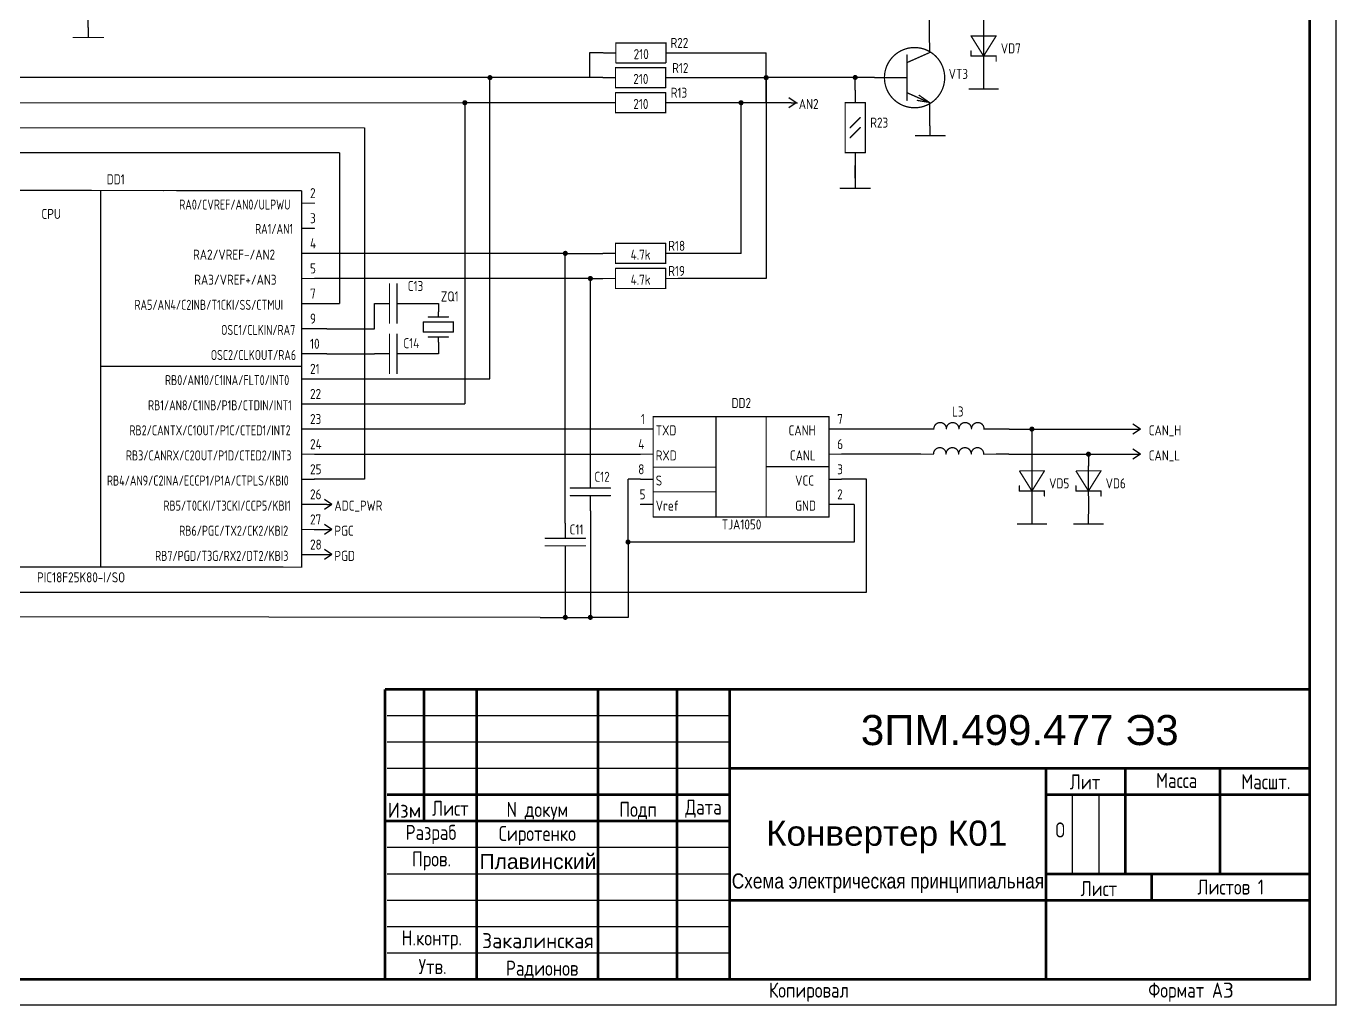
# Model space of a CAD drawing. Extents: x 5 to 425, y 5 to 303.
# Drawn here: x 164.1 to 425.1, y 4.9 to 200 of the extents above; entities that cross this region are included whole.
import ezdxf

# ---------------------------------------------------------------- set-up
doc = ezdxf.new("R2010")
doc.units = 0
doc.header["$MEASUREMENT"] = 0
doc.layers.get('0').update_dxf_attribs({"linetype": 'CONTINUOUS'})
for name, color, linetype in [('FOCN', 4, 'CONTINUOUS'), ('RAZM', 3, 'CONTINUOUS'), ('SHEET1', 2, 'CONTINUOUS')]:
    doc.layers.add(name, color=color, linetype=linetype)
doc.styles.add('sh', font='GOST_4.TTF', dxfattribs={"width": 0.9})
doc.styles.get("Standard").update_dxf_attribs({"font": 'GOST_3.TTF', "height": 4})

# ---------------------------------------------------------------- blocks, each defined once
blk = doc.blocks.new('UNIT_DISC')
at = {"linetype": 'Continuous', "const_width": 0.5}
blk.add_lwpolyline([(0.25, 0, 1), (-0.25, 0, 1)], format="xyb", close=True, dxfattribs=at)

msp = doc.modelspace()

# ---------------------------------------------------------------- linework, layer by layer
for p, q in [((233.49, 139.74), (233.49, 144.74)), ((240.99, 144.74), (246.22, 144.74)), ((246.22, 144.74), (246.22, 143.58)), ((246.22, 137.08), (246.22, 134.74)), ((246.22, 134.74), (240.99, 134.74))]:
    msp.add_line(p, q)
at = {"linetype": 'Continuous'}
for points, const_width in [([(256.75, 189.74, 1), (256.24, 189.74, 1)], 0.508), ([(256.56, 189.74, 1), (256.43, 189.74, 1)], 0.127), ([(256.56, 189.74, 1), (256.43, 189.74, 1)], 0.127), ([(256.56, 189.74, 1), (256.43, 189.74, 1)], 0.127), ([(311.75, 189.74, 1), (311.24, 189.74, 1)], 0.508), ([(311.56, 189.74, 1), (311.43, 189.74, 1)], 0.127), ([(311.56, 189.74, 1), (311.43, 189.74, 1)], 0.127), ([(311.56, 189.74, 1), (311.43, 189.74, 1)], 0.127), ([(329.48, 189.78, 1), (328.98, 189.78, 1)], 0.508), ([(329.29, 189.78, 1), (329.17, 189.78, 1)], 0.127), ([(329.29, 189.78, 1), (329.17, 189.78, 1)], 0.127), ([(329.29, 189.78, 1), (329.17, 189.78, 1)], 0.127), ([(329.29, 189.78, 1), (329.17, 189.78, 1)], 0.127), ([(251.75, 184.74, 1), (251.24, 184.74, 1)], 0.508), ([(251.56, 184.74, 1), (251.43, 184.74, 1)], 0.127), ([(251.56, 184.74, 1), (251.43, 184.74, 1)], 0.127), ([(251.56, 184.74, 1), (251.43, 184.74, 1)], 0.127), ([(306.75, 184.74, 1), (306.24, 184.74, 1)], 0.508), ([(306.56, 184.74, 1), (306.43, 184.74, 1)], 0.127), ([(306.56, 184.74, 1), (306.43, 184.74, 1)], 0.127), ([(306.56, 184.74, 1), (306.43, 184.74, 1)], 0.127), ([(271.75, 154.74, 1), (271.24, 154.74, 1)], 0.508), ([(271.56, 154.74, 1), (271.43, 154.74, 1)], 0.127), ([(271.56, 154.74, 1), (271.43, 154.74, 1)], 0.127), ([(271.56, 154.74, 1), (271.43, 154.74, 1)], 0.127), ([(276.75, 149.74, 1), (276.24, 149.74, 1)], 0.508), ([(276.56, 149.74, 1), (276.43, 149.74, 1)], 0.127), ([(276.56, 149.74, 1), (276.43, 149.74, 1)], 0.127), ([(276.56, 149.74, 1), (276.43, 149.74, 1)], 0.127), ([(364.68, 119.74, 1), (364.17, 119.74, 1)], 0.508), ([(375.94, 114.74, 1), (375.43, 114.74, 1)], 0.508), ([(284.25, 97.24, 1), (283.74, 97.24, 1)], 0.508), ([(284.06, 97.24, 1), (283.93, 97.24, 1)], 0.127), ([(284.06, 97.24, 1), (283.93, 97.24, 1)], 0.127), ([(284.06, 97.24, 1), (283.93, 97.24, 1)], 0.127), ([(271.75, 82.24, 1), (271.24, 82.24, 1)], 0.508), ([(271.56, 82.24, 1), (271.43, 82.24, 1)], 0.127), ([(271.56, 82.24, 1), (271.43, 82.24, 1)], 0.127), ([(271.56, 82.24, 1), (271.43, 82.24, 1)], 0.127), ([(276.75, 82.24, 1), (276.24, 82.24, 1)], 0.508), ([(276.56, 82.24, 1), (276.43, 82.24, 1)], 0.127), ([(276.56, 82.24, 1), (276.43, 82.24, 1)], 0.127), ([(276.56, 82.24, 1), (276.43, 82.24, 1)], 0.127)]:
    msp.add_lwpolyline(points, format="xyb", close=True, dxfattribs=dict(at, const_width=const_width))
at = {"layer": 'FOCN', "const_width": 0.525, "flags": 128}
msp.add_lwpolyline([(26, 10.15), (419.75, 10.15), (419.75, 298.9), (26, 298.9)], close=True, dxfattribs=at)
at = {"layer": 'FOCN', "const_width": 0.525}
for points in [[(419.75, 67.9), (235.57, 67.9)], [(235.57, 67.9), (235.57, 10.15)], [(243.35, 67.9), (243.35, 41.65)], [(253.85, 67.9), (253.85, 10.15)], [(278, 67.9), (278, 10.15)], [(293.75, 67.9), (293.75, 10.15)], [(304.25, 67.9), (304.25, 10.15)], [(304.25, 52.15), (419.75, 52.15)], [(367.25, 52.15), (367.25, 10.15)], [(383, 52.15), (383, 31.15)], [(401.9, 52.15), (401.9, 31.15)], [(236, 46.9), (304.25, 46.9)], [(419.75, 46.9), (367.25, 46.9)], [(235.57, 41.65), (304.25, 41.65)], [(367.25, 31.15), (419.75, 31.15)], [(388.25, 31.15), (388.25, 25.9)]]:
    msp.add_lwpolyline(points, dxfattribs=at)
at = {"layer": 'FOCN', "const_width": 0.525, "flags": 128}
msp.add_lwpolyline([(304.25, 25.9), (419.75, 25.9)], dxfattribs=at)
at = {"layer": 'RAZM', "const_width": 0.263}
msp.add_lwpolyline([(5, 5), (425, 5), (425, 303), (5, 303)], close=True, dxfattribs=at)
for points in [[(236, 62.65), (304.25, 62.65)], [(236, 57.4), (304.25, 57.4)], [(304.25, 52.15), (236, 52.15)], [(372.5, 46.9), (372.5, 31.15)], [(377.75, 46.9), (377.75, 31.15)], [(236, 36.4), (304.25, 36.4)], [(236, 31.15), (304.25, 31.15)], [(236, 25.9), (304.25, 25.9)], [(236, 20.65), (304.25, 20.65)], [(236, 15.4), (304.25, 15.4)]]:
    msp.add_lwpolyline(points, dxfattribs=at)
at = {"layer": 'SHEET1', "linetype": 'Continuous'}
for p, q in [((176.5, 199.74), (176.5, 202.24)), ((294.06, 194.67), (311.5, 194.67)), ((354.8, 192.99), (354.8, 189.49)), ((256.5, 189.74), (111.47, 189.8)), ((256.5, 129.74), (256.5, 189.74)), ((279, 189.74), (256.5, 189.74)), ((294, 189.74), (311.5, 189.74)), ((311.5, 189.74), (311.5, 149.74)), ((329.18, 189.74), (311.5, 189.74)), ((329.23, 187.28), (329.23, 189.78)), ((317.5, 184.74), (316, 185.74)), ((116.47, 184.8), (251.5, 184.74)), ((251.5, 184.74), (251.5, 124.74)), ((279, 184.74), (251.5, 184.74)), ((306.5, 184.74), (294, 184.74)), ((316.5, 184.74), (306.5, 184.74)), ((306.5, 154.74), (306.5, 184.74)), ((317.5, 184.74), (316, 183.74)), ((316.5, 184.74), (317.77, 184.74)), ((344.12, 180.17), (344.12, 182.67)), ((121.47, 179.8), (231.52, 179.74)), ((231.52, 179.74), (231.52, 109.74)), ((226.52, 174.74), (126.47, 174.8)), ((226.52, 174.74), (226.52, 144.74)), ((329.23, 172.28), (329.23, 169.78)), ((329.23, 169.72), (329.23, 172.22)), ((271.5, 154.74), (221.58, 154.74)), ((271.5, 100.99), (271.5, 154.74)), ((271.5, 154.74), (279, 154.74)), ((306.5, 154.74), (294, 154.74)), ((276.5, 149.74), (221.58, 149.74)), ((276.5, 110.99), (276.5, 149.74)), ((276.5, 149.74), (279, 149.74)), ((311.5, 149.74), (294, 149.74)), ((221.52, 144.74), (226.52, 144.74)), ((246.22, 143.58), (246.22, 143.08)), ((224.02, 139.74), (221.52, 139.74)), ((224.02, 139.74), (233.49, 139.74)), ((224.02, 134.74), (221.52, 134.74)), ((224.02, 134.74), (233.49, 134.74)), ((221.58, 129.74), (256.5, 129.74)), ((221.58, 124.74), (251.5, 124.74)), ((386.03, 119.74), (384.53, 120.74)), ((286.5, 119.74), (221.58, 119.74)), ((329, 119.74), (326.5, 119.74)), ((342.37, 119.74), (329, 119.74)), ((359.87, 119.74), (357.37, 119.74)), ((382.53, 119.74), (386.03, 119.74)), ((386.03, 119.74), (384.53, 118.74)), ((386.03, 114.74), (384.53, 115.74)), ((221.58, 114.74), (286.5, 114.74)), ((331.5, 114.74), (326.5, 114.74)), ((342.3, 114.74), (331.5, 114.74)), ((359.8, 114.74), (357.3, 114.74)), ((382.53, 114.74), (386.03, 114.74)), ((386.03, 114.74), (384.53, 113.74)), ((231.52, 109.74), (221.52, 109.74)), ((284, 97.24), (284, 109.74)), ((286.5, 109.74), (284, 109.74)), ((331.5, 109.74), (326.5, 109.74)), ((331.5, 87.24), (331.5, 109.74)), ((224.02, 104.74), (221.52, 104.74)), ((225.02, 104.74), (223.52, 105.74)), ((225.02, 104.74), (223.52, 103.74)), ((224.02, 104.74), (225.02, 104.74)), ((329, 104.74), (326.5, 104.74)), ((329, 104.74), (329, 97.24)), ((364.42, 106.35), (364.42, 102.85)), ((375.68, 106.35), (375.68, 102.85)), ((276.5, 103.49), (276.5, 82.24)), ((221.52, 99.74), (224.02, 99.74)), ((225.02, 99.74), (223.52, 100.74)), ((225.02, 99.74), (223.52, 98.74)), ((224.02, 99.74), (225.02, 99.74)), ((329, 97.24), (284, 97.24)), ((284, 97.24), (284, 82.24)), ((221.52, 94.74), (224.02, 94.74)), ((225.02, 94.74), (223.52, 95.74)), ((225.02, 94.74), (223.52, 93.74)), ((224.02, 94.74), (225.02, 94.74)), ((271.5, 93.49), (271.5, 82.24)), ((116.47, 87.3), (331.5, 87.24)), ((266.5, 82.24), (106.47, 82.36)), ((266.5, 82.24), (271.5, 82.24)), ((271.5, 82.24), (276.5, 82.24)), ((284, 82.24), (276.5, 82.24))]:
    msp.add_line(p, q, dxfattribs=at)
at = {"layer": 'SHEET1'}
for p, q in [((344.05, 196.74), (344.05, 201.37)), ((354.8, 201.37), (354.8, 198.99)), ((279.06, 194.67), (276.3, 194.67)), ((276.3, 194.67), (276.3, 189.74)), ((311.5, 184.74), (311.5, 194.67)), ((333.05, 189.74), (327.23, 189.74)), ((359.87, 119.74), (364.42, 119.74)), ((364.42, 119.74), (364.42, 112.42)), ((364.42, 119.74), (382.5, 119.74)), ((359.8, 114.74), (375.68, 114.74)), ((364.42, 114.74), (382.5, 114.74)), ((375.68, 114.74), (375.68, 112.35))]:
    msp.add_line(p, q, dxfattribs=at)
at = {"layer": 'SHEET1', "linetype": 'Continuous', "const_width": 0.254}
for points in [[(176.5, 198.74), (176.5, 199.74)], [(176.5, 197.74), (176.5, 199.74)], [(354.8, 198.05), (354.8, 199.05)], [(354.8, 199.05), (354.8, 193.05)], [(173.5, 197.74), (179.5, 197.74)], [(291.56, 196.67), (281.56, 196.67)], [(281.56, 196.67), (281.56, 192.67)], [(291.56, 192.67), (291.56, 196.67)], [(344.05, 195.74), (344.05, 196.74)], [(344.05, 194.74), (344.05, 196.74)], [(354.8, 198.05), (352.3, 198.05)], [(354.8, 194.05), (352.3, 198.05)], [(354.8, 198.05), (357.3, 198.05)], [(357.3, 198.05), (354.8, 194.05)], [(281.56, 194.67), (279.06, 194.67)], [(281.56, 194.67), (279.06, 194.67)], [(291.56, 194.67), (294.06, 194.67)], [(294.06, 194.67), (291.56, 194.67)], [(344.05, 194.74), (339.55, 192.74)], [(339.55, 194.24), (339.55, 185.24)], [(352.3, 194.05), (352.3, 195.05)], [(354.8, 194.05), (352.3, 194.05)], [(354.8, 194.05), (354.8, 193.05)], [(357.3, 194.05), (354.8, 194.05)], [(357.3, 193.05), (357.3, 194.05)], [(291.5, 191.74), (281.5, 191.74)], [(281.5, 191.74), (281.5, 187.74)], [(281.56, 192.67), (291.56, 192.67)], [(291.5, 187.74), (291.5, 191.74)], [(281.5, 189.74), (279, 189.74)], [(281.5, 189.74), (279, 189.74)], [(291.5, 189.74), (294, 189.74)], [(294, 189.74), (291.5, 189.74)], [(335.55, 189.74), (333.05, 189.74)], [(339.55, 189.74), (333.05, 189.74)], [(354.8, 188.49), (354.8, 189.49)], [(354.8, 187.49), (354.8, 189.49)], [(281.5, 187.74), (291.5, 187.74)], [(291.5, 186.74), (281.5, 186.74)], [(281.5, 186.74), (281.5, 182.74)], [(291.5, 182.74), (291.5, 186.74)], [(329.23, 184.78), (329.23, 187.28)], [(329.23, 184.78), (329.23, 187.28)], [(339.55, 186.74), (344.05, 184.74)], [(343.97, 184.82), (341.5, 185.22)], [(343.97, 184.82), (341.88, 186.28)], [(357.8, 187.49), (351.8, 187.49)], [(281.5, 184.74), (279, 184.74)], [(281.5, 184.74), (279, 184.74)], [(281.5, 182.74), (291.5, 182.74)], [(291.5, 184.74), (294, 184.74)], [(294, 184.74), (291.5, 184.74)], [(327.23, 174.78), (327.23, 184.78)], [(327.23, 184.78), (331.23, 184.78)], [(331.23, 184.78), (331.23, 174.78)], [(344.05, 184.74), (344.05, 182.74)], [(344.05, 183.74), (344.05, 182.74)], [(330.23, 181.78), (328.23, 179.78)], [(344.12, 179.17), (344.12, 180.17)], [(344.12, 178.17), (344.12, 180.17)], [(330.23, 179.78), (328.23, 177.78)], [(341.12, 178.17), (347.12, 178.17)], [(331.23, 174.78), (327.23, 174.78)], [(331.23, 174.78), (327.23, 174.78)], [(329.23, 174.78), (329.23, 172.28)], [(329.23, 172.28), (329.23, 174.78)], [(329.23, 168.72), (329.23, 169.72)], [(329.23, 167.72), (329.23, 169.72)], [(219.02, 167.24), (131.47, 167.3)], [(178.99, 167.3), (178.99, 92.3)], [(219.02, 92.24), (219.02, 167.24)], [(326.23, 167.72), (332.23, 167.72)], [(219.02, 164.74), (221.52, 164.74)], [(219.02, 164.74), (221.52, 164.74)], [(219.02, 159.74), (221.52, 159.74)], [(219.02, 159.74), (221.52, 159.74)], [(291.5, 156.74), (281.5, 156.74)], [(281.5, 156.74), (281.5, 152.74)], [(291.5, 152.74), (291.5, 156.74)], [(219.02, 154.74), (221.52, 154.74)], [(219.02, 154.74), (221.52, 154.74)], [(281.5, 154.74), (279, 154.74)], [(281.5, 154.74), (279, 154.74)], [(291.5, 154.74), (294, 154.74)], [(294, 154.74), (291.5, 154.74)], [(281.5, 152.74), (291.5, 152.74)], [(291.5, 151.74), (281.5, 151.74)], [(281.5, 151.74), (281.5, 147.74)], [(291.5, 147.74), (291.5, 151.74)], [(219.02, 149.74), (221.52, 149.74)], [(221.52, 149.74), (219.02, 149.74)], [(281.5, 149.74), (279, 149.74)], [(281.5, 149.74), (279, 149.74)], [(291.5, 149.74), (294, 149.74)], [(294, 149.74), (291.5, 149.74)], [(281.5, 147.74), (291.5, 147.74)], [(219.02, 144.74), (221.52, 144.74)], [(221.52, 144.74), (219.02, 144.74)], [(236.49, 144.74), (233.49, 144.74)], [(233.49, 144.74), (236.49, 144.74)], [(237.99, 144.74), (240.99, 144.74)], [(243.22, 141.08), (243.22, 139.08)], [(249.22, 141.08), (243.22, 141.08)], [(248.22, 142.08), (244.22, 142.08)], [(246.22, 142.08), (246.22, 143.08)], [(246.22, 143.08), (246.22, 142.08)], [(249.22, 139.08), (249.22, 141.08)], [(219.02, 139.74), (221.52, 139.74)], [(221.52, 139.74), (219.02, 139.74)], [(243.22, 139.08), (249.22, 139.08)], [(248.22, 138.08), (244.22, 138.08)], [(246.22, 138.08), (246.22, 137.08)], [(246.22, 138.08), (246.22, 137.08)], [(219.02, 134.74), (221.52, 134.74)], [(221.52, 134.74), (219.02, 134.74)], [(236.49, 134.74), (233.49, 134.74)], [(233.49, 134.74), (236.49, 134.74)], [(237.99, 134.74), (240.99, 134.74)], [(237.99, 134.74), (240.99, 134.74)], [(219.02, 132.26), (178.99, 132.26)], [(219.02, 129.74), (221.52, 129.74)], [(221.52, 129.74), (219.02, 129.74)], [(219.02, 124.74), (221.52, 124.74)], [(221.52, 124.74), (219.02, 124.74)], [(289, 122.24), (289, 102.24)], [(289, 122.24), (324, 122.24)], [(301.5, 102.24), (301.5, 122.24)], [(311.5, 122.24), (311.5, 102.24)], [(324, 122.24), (324, 102.24)], [(219.02, 119.74), (221.52, 119.74)], [(221.52, 119.74), (219.02, 119.74)], [(289, 119.74), (286.5, 119.74)], [(286.5, 119.74), (289, 119.74)], [(324, 119.74), (326.5, 119.74)], [(324, 119.74), (326.5, 119.74)], [(344.87, 119.74), (342.37, 119.74)], [(344.89, 119.74), (342.37, 119.74)], [(354.87, 119.74), (357.37, 119.74)], [(354.89, 119.74), (357.37, 119.74)], [(219.02, 114.74), (221.52, 114.74)], [(221.52, 114.74), (219.02, 114.74)], [(289, 114.74), (286.5, 114.74)], [(286.5, 114.74), (289, 114.74)], [(324, 114.74), (326.5, 114.74)], [(324, 114.74), (326.5, 114.74)], [(344.8, 114.74), (342.3, 114.74)], [(344.82, 114.74), (342.3, 114.74)], [(354.8, 114.74), (357.3, 114.74)], [(354.82, 114.74), (357.3, 114.74)], [(289, 112.16), (301.5, 112.16)], [(311.5, 112.24), (324, 112.24)], [(364.42, 111.42), (364.42, 112.42)], [(364.42, 112.42), (364.42, 106.42)], [(375.68, 111.42), (375.68, 112.42)], [(375.68, 112.42), (375.68, 106.42)], [(219.02, 109.74), (221.52, 109.74)], [(221.52, 109.74), (219.02, 109.74)], [(276.5, 107.99), (276.5, 110.99)], [(276.5, 110.99), (276.5, 107.99)], [(289, 109.74), (286.5, 109.74)], [(286.5, 109.74), (289, 109.74)], [(324, 109.74), (326.5, 109.74)], [(326.5, 109.74), (324, 109.74)], [(364.42, 111.42), (361.92, 111.42)], [(364.42, 107.42), (361.92, 111.42)], [(364.42, 111.42), (366.92, 111.42)], [(366.92, 111.42), (364.42, 107.42)], [(375.68, 111.42), (373.18, 111.42)], [(375.68, 107.42), (373.18, 111.42)], [(375.68, 111.42), (378.18, 111.42)], [(378.18, 111.42), (375.68, 107.42)], [(289, 107.24), (301.5, 107.24)], [(361.92, 107.42), (361.92, 108.42)], [(364.42, 107.42), (361.92, 107.42)], [(364.42, 107.42), (364.42, 106.42)], [(366.92, 107.42), (364.42, 107.42)], [(366.92, 106.42), (366.92, 107.42)], [(373.18, 107.42), (373.18, 108.42)], [(375.68, 107.42), (373.18, 107.42)], [(375.68, 107.42), (375.68, 106.42)], [(378.18, 107.42), (375.68, 107.42)], [(378.18, 106.42), (378.18, 107.42)], [(219.02, 104.74), (221.52, 104.74)], [(221.52, 104.74), (219.02, 104.74)], [(276.5, 106.49), (276.5, 103.49)], [(276.5, 106.49), (276.5, 103.49)], [(289, 104.74), (286.5, 104.74)], [(286.5, 104.74), (289, 104.74)], [(324, 104.74), (326.5, 104.74)], [(324, 104.74), (326.5, 104.74)], [(324, 102.24), (289, 102.24)], [(364.42, 101.85), (364.42, 102.85)], [(364.42, 100.85), (364.42, 102.85)], [(375.68, 101.85), (375.68, 102.85)], [(375.68, 100.85), (375.68, 102.85)], [(219.02, 99.74), (221.52, 99.74)], [(221.52, 99.74), (219.02, 99.74)], [(271.5, 97.99), (271.5, 100.99)], [(271.5, 100.99), (271.5, 97.99)], [(367.42, 100.85), (361.42, 100.85)], [(378.68, 100.85), (372.68, 100.85)], [(271.5, 96.49), (271.5, 93.49)], [(271.5, 96.49), (271.5, 93.49)], [(219.02, 94.74), (221.52, 94.74)], [(221.52, 94.74), (219.02, 94.74)], [(219.02, 92.24), (131.41, 92.3)]]:
    msp.add_lwpolyline(points, dxfattribs=at)
msp.add_lwpolyline([(335.05, 189.74, 1), (347.05, 189.74, 1)], format="xyb", close=True, dxfattribs=at)
at = {"layer": 'SHEET1', "color": 5, "linetype": 'Continuous', "const_width": 0.254}
for points in [[(236.49, 140.74), (236.49, 148.74)], [(237.99, 140.74), (237.99, 148.74)], [(236.49, 130.74), (236.49, 138.74)], [(237.99, 130.74), (237.99, 138.74)], [(280.5, 107.99), (272.5, 107.99)], [(280.5, 106.49), (272.5, 106.49)], [(275.5, 97.99), (267.5, 97.99)], [(275.5, 96.49), (267.5, 96.49)]]:
    msp.add_lwpolyline(points, dxfattribs=at)
at = {"layer": 'SHEET1', "linetype": 'Continuous', "const_width": 0.254}
for points in [[(347.39, 119.79, 1), (344.89, 119.79, 1)], [(349.89, 119.79, 1), (347.39, 119.79, 1)], [(352.39, 119.79, 1), (349.89, 119.79, 1)], [(354.89, 119.79, 1), (352.39, 119.79, 1)], [(347.33, 114.79, 1), (344.83, 114.79, 1)], [(349.83, 114.79, 1), (347.33, 114.79, 1)], [(352.33, 114.79, 1), (349.83, 114.79, 1)], [(354.83, 114.79, 1), (352.33, 114.79, 1)]]:
    msp.add_lwpolyline(points, format="xyb", dxfattribs=at)

# ---------------------------------------------------------------- block references
at = {"layer": 'SHEET1', "zscale": 0.254}
for p, xscale, yscale in [((176.5, 199.74), 0.254, 0.254), ((176.5, 199.74), 0.254, 0.254), ((176.5, 198.74), 0.254, 0.254), ((173.5, 197.74), 0.254, 0.254), ((176.5, 197.74), 0.254, 0.254), ((179.5, 197.74), 0.254, 0.254), ((281.56, 196.67), 0.254, 0.254), ((281.56, 196.67), 0.254, 0.254), ((291.56, 196.67), 0.254, 0.254), ((291.56, 196.67), 0.254, 0.254), ((344.05, 195.74), 0.254, 0.254), ((281.56, 194.67), 0.254, 0.254), ((281.56, 194.67), 0.254, 0.254), ((291.56, 194.67), 0.254, 0.254), ((291.56, 194.67), 0.254, 0.254), ((294.06, 194.67), 0.254, 0.254), ((294.06, 194.67), 0.254, 0.254), ((339.55, 194.24), 0.254, 0.254), ((344.05, 194.74), 0.254, 0.254), ((344.05, 194.74), 0.254, 0.254), ((281.5, 191.74), 0.254, 0.254), ((281.5, 191.74), 0.254, 0.254), ((291.5, 191.74), 0.254, 0.254), ((291.5, 191.74), 0.254, 0.254), ((339.55, 192.74), 0.254, 0.254), ((339.63, 192.74), 0.254, 0.254), ((339.63, 192.74), 0.254, 0.254), ((279, 189.74), 0.254, 0.254), ((279, 189.74), 0.254, 0.254), ((281.5, 189.74), 0.254, 0.254), ((281.5, 189.74), 0.254, 0.254), ((291.5, 189.74), 0.254, 0.254), ((291.5, 189.74), 0.254, 0.254), ((294, 189.74), 0.254, 0.254), ((294, 189.74), 0.254, 0.254), ((335.55, 189.74), 0.254, 0.254), ((339.55, 189.74), 0.254, 0.254), ((354.8, 188.49), -0.254, 0.254), ((281.5, 187.74), 0.254, 0.254), ((281.5, 187.74), 0.254, 0.254), ((281.5, 186.74), 0.254, 0.254), ((281.5, 186.74), 0.254, 0.254), ((291.5, 187.74), 0.254, 0.254), ((291.5, 187.74), 0.254, 0.254), ((291.5, 186.74), 0.254, 0.254), ((291.5, 186.74), 0.254, 0.254), ((329.23, 187.28), 0.254, 0.254), ((329.23, 187.28), 0.254, 0.254), ((339.55, 186.74), 0.254, 0.254), ((339.55, 185.24), 0.254, 0.254), ((354.8, 187.49), -0.254, 0.254), ((279, 184.74), 0.254, 0.254), ((279, 184.74), 0.254, 0.254), ((281.5, 184.74), 0.254, 0.254), ((281.5, 184.74), 0.254, 0.254), ((281.5, 182.74), 0.254, 0.254), ((281.5, 182.74), 0.254, 0.254), ((291.5, 184.74), 0.254, 0.254), ((291.5, 184.74), 0.254, 0.254), ((291.5, 182.74), 0.254, 0.254), ((291.5, 182.74), 0.254, 0.254), ((294, 184.74), 0.254, 0.254), ((294, 184.74), 0.254, 0.254), ((327.23, 184.78), 0.254, 0.254), ((327.23, 184.78), 0.254, 0.254), ((329.23, 184.78), 0.254, 0.254), ((329.23, 184.78), 0.254, 0.254), ((331.23, 184.78), 0.254, 0.254), ((331.23, 184.78), 0.254, 0.254), ((344.05, 184.74), 0.254, 0.254), ((344.05, 184.74), 0.254, 0.254), ((344.05, 183.74), 0.254, 0.254), ((344.05, 182.74), 0.254, 0.254), ((344.05, 182.74), 0.254, 0.254), ((330.23, 181.78), 0.254, 0.254), ((328.23, 179.78), 0.254, 0.254), ((328.23, 177.78), 0.254, 0.254), ((330.23, 179.78), 0.254, 0.254), ((344.12, 179.17), 0.254, 0.254), ((344.12, 178.17), 0.254, 0.254), ((347.12, 178.17), 0.254, 0.254), ((327.23, 174.78), 0.254, 0.254), ((327.23, 174.78), 0.254, 0.254), ((327.23, 174.78), 0.254, 0.254), ((327.23, 174.78), 0.254, 0.254), ((329.23, 174.78), 0.254, 0.254), ((329.23, 174.78), 0.254, 0.254), ((329.23, 174.78), 0.254, 0.254), ((329.23, 174.78), 0.254, 0.254), ((331.23, 174.78), 0.254, 0.254), ((331.23, 174.78), 0.254, 0.254), ((331.23, 174.78), 0.254, 0.254), ((331.23, 174.78), 0.254, 0.254), ((329.23, 172.28), 0.254, 0.254), ((329.23, 172.28), 0.254, 0.254), ((329.23, 169.72), 0.254, 0.254), ((329.23, 169.72), 0.254, 0.254), ((191.5, 167.24), 0.254, 0.254), ((214, 167.24), 0.254, 0.254), ((214, 167.24), 0.254, 0.254), ((326.23, 167.72), 0.254, 0.254), ((329.23, 168.72), 0.254, 0.254), ((329.23, 167.72), 0.254, 0.254), ((332.23, 167.72), 0.254, 0.254), ((219.02, 164.74), 0.254, 0.254), ((219.02, 164.74), 0.254, 0.254), ((221.52, 164.74), 0.254, 0.254), ((221.52, 164.74), 0.254, 0.254), ((219.02, 159.74), 0.254, 0.254), ((219.02, 159.74), 0.254, 0.254), ((221.52, 159.74), 0.254, 0.254), ((221.52, 159.74), 0.254, 0.254), ((281.5, 156.74), 0.254, 0.254), ((281.5, 156.74), 0.254, 0.254), ((291.5, 156.74), 0.254, 0.254), ((291.5, 156.74), 0.254, 0.254), ((219.02, 154.74), 0.254, 0.254), ((219.02, 154.74), 0.254, 0.254), ((221.52, 154.74), 0.254, 0.254), ((221.52, 154.74), 0.254, 0.254), ((279, 154.74), 0.254, 0.254), ((279, 154.74), 0.254, 0.254), ((281.5, 154.74), 0.254, 0.254), ((281.5, 154.74), 0.254, 0.254), ((291.5, 154.74), 0.254, 0.254), ((291.5, 154.74), 0.254, 0.254), ((294, 154.74), 0.254, 0.254), ((294, 154.74), 0.254, 0.254), ((281.5, 152.74), 0.254, 0.254), ((281.5, 152.74), 0.254, 0.254), ((281.5, 151.74), 0.254, 0.254), ((281.5, 151.74), 0.254, 0.254), ((291.5, 152.74), 0.254, 0.254), ((291.5, 152.74), 0.254, 0.254), ((291.5, 151.74), 0.254, 0.254), ((291.5, 151.74), 0.254, 0.254), ((219.02, 149.74), 0.254, 0.254), ((219.02, 149.74), 0.254, 0.254), ((221.52, 149.74), 0.254, 0.254), ((221.52, 149.74), 0.254, 0.254), ((279, 149.74), 0.254, 0.254), ((279, 149.74), 0.254, 0.254), ((281.5, 149.74), 0.254, 0.254), ((281.5, 149.74), 0.254, 0.254), ((291.5, 149.74), 0.254, 0.254), ((291.5, 149.74), 0.254, 0.254), ((294, 149.74), 0.254, 0.254), ((294, 149.74), 0.254, 0.254), ((281.5, 147.74), 0.254, 0.254), ((281.5, 147.74), 0.254, 0.254), ((291.5, 147.74), 0.254, 0.254), ((291.5, 147.74), 0.254, 0.254), ((219.02, 144.74), 0.254, 0.254), ((219.02, 144.74), 0.254, 0.254), ((221.52, 144.74), 0.254, 0.254), ((221.52, 144.74), 0.254, 0.254), ((243.22, 141.08), 0.2539999999999996, 0.2539999999999978), ((243.22, 141.08), 0.2539999999999996, 0.2539999999999978), ((244.22, 142.08), 0.2539999999999996, 0.2539999999999978), ((246.22, 143.08), 0.2539999999999996, 0.2539999999999978), ((246.22, 143.08), 0.2539999999999996, 0.2539999999999978), ((246.22, 142.08), 0.2539999999999996, 0.2539999999999978), ((246.22, 142.08), 0.2539999999999996, 0.2539999999999978), ((248.22, 142.08), 0.2539999999999996, 0.2539999999999978), ((249.22, 141.08), 0.2539999999999996, 0.2539999999999978), ((249.22, 141.08), 0.2539999999999996, 0.2539999999999978), ((219.02, 139.74), 0.254, 0.254), ((219.02, 139.74), 0.254, 0.254), ((221.52, 139.74), 0.254, 0.254), ((221.52, 139.74), 0.254, 0.254), ((243.22, 139.08), 0.2539999999999996, 0.2539999999999978), ((243.22, 139.08), 0.2539999999999996, 0.2539999999999978), ((249.22, 139.08), 0.2539999999999996, 0.2539999999999978), ((249.22, 139.08), 0.2539999999999996, 0.2539999999999978), ((244.22, 138.08), 0.2539999999999996, 0.2539999999999978), ((246.22, 138.08), 0.2539999999999996, 0.2539999999999978), ((246.22, 138.08), 0.2539999999999996, 0.2539999999999978), ((246.22, 137.08), 0.2539999999999996, 0.2539999999999978), ((246.22, 137.08), 0.2539999999999996, 0.2539999999999978), ((248.22, 138.08), 0.2539999999999996, 0.2539999999999978), ((219.02, 134.74), 0.254, 0.254), ((219.02, 134.74), 0.254, 0.254), ((221.52, 134.74), 0.254, 0.254), ((221.52, 134.74), 0.254, 0.254), ((236.49, 134.74), 0.254, 0.254), ((236.49, 134.74), 0.254, 0.254), ((237.99, 134.74), 0.254, 0.254), ((237.99, 134.74), 0.254, 0.254), ((196.52, 132.26), 0.254, 0.254), ((219.02, 132.26), 0.254, 0.254), ((219.02, 129.74), 0.254, 0.254), ((219.02, 129.74), 0.254, 0.254), ((221.52, 129.74), 0.254, 0.254), ((221.52, 129.74), 0.254, 0.254), ((219.02, 124.74), 0.254, 0.254), ((219.02, 124.74), 0.254, 0.254), ((221.52, 124.74), 0.254, 0.254), ((221.52, 124.74), 0.254, 0.254), ((289, 122.24), 0.254, 0.254), ((289, 122.24), 0.254, 0.254), ((301.5, 122.24), 0.254, 0.254), ((311.5, 122.24), 0.254, 0.254), ((324, 122.24), 0.254, 0.254), ((324, 122.24), 0.254, 0.254), ((219.02, 119.74), 0.254, 0.254), ((219.02, 119.74), 0.254, 0.254), ((221.52, 119.74), 0.254, 0.254), ((221.52, 119.74), 0.254, 0.254), ((286.5, 119.74), 0.254, 0.254), ((286.5, 119.74), 0.254, 0.254), ((289, 119.74), 0.254, 0.254), ((289, 119.74), 0.254, 0.254), ((324, 119.74), 0.254, 0.254), ((324, 119.74), 0.254, 0.254), ((326.5, 119.74), 0.254, 0.254), ((326.5, 119.74), 0.254, 0.254), ((344.87, 119.74), 0.254, 0.254), ((344.89, 119.74), 0.254, 0.254), ((344.89, 119.79), 0.254, 0.254), ((347.39, 119.79), 0.254, 0.254), ((347.39, 119.79), 0.254, 0.254), ((349.89, 119.79), 0.254, 0.254), ((349.89, 119.79), 0.254, 0.254), ((352.39, 119.79), 0.254, 0.254), ((352.39, 119.79), 0.254, 0.254), ((354.87, 119.74), 0.254, 0.254), ((354.89, 119.74), 0.254, 0.254), ((354.89, 119.79), 0.254, 0.254), ((219.02, 114.74), 0.254, 0.254), ((219.02, 114.74), 0.254, 0.254), ((221.52, 114.74), 0.254, 0.254), ((221.52, 114.74), 0.254, 0.254), ((286.5, 114.74), 0.254, 0.254), ((286.5, 114.74), 0.254, 0.254), ((289, 114.74), 0.254, 0.254), ((289, 114.74), 0.254, 0.254), ((324, 114.74), 0.254, 0.254), ((324, 114.74), 0.254, 0.254), ((326.5, 114.74), 0.254, 0.254), ((326.5, 114.74), 0.254, 0.254), ((344.8, 114.74), 0.254, 0.254), ((344.83, 114.79), 0.254, 0.254), ((344.82, 114.74), 0.254, 0.254), ((347.33, 114.79), 0.254, 0.254), ((347.33, 114.79), 0.254, 0.254), ((349.83, 114.79), 0.254, 0.254), ((349.83, 114.79), 0.254, 0.254), ((352.33, 114.79), 0.254, 0.254), ((352.33, 114.79), 0.254, 0.254), ((354.8, 114.74), 0.254, 0.254), ((354.83, 114.79), 0.254, 0.254), ((354.82, 114.74), 0.254, 0.254), ((289, 112.16), 0.254, 0.254), ((301.5, 112.16), 0.254, 0.254), ((311.5, 112.24), 0.254, 0.254), ((324, 112.24), 0.254, 0.254), ((219.02, 109.74), 0.254, 0.254), ((219.02, 109.74), 0.254, 0.254), ((221.52, 109.74), 0.254, 0.254), ((221.52, 109.74), 0.254, 0.254), ((276.5, 110.99), 0.254, 0.254), ((276.5, 110.99), 0.254, 0.254), ((286.5, 109.74), 0.254, 0.254), ((286.5, 109.74), 0.254, 0.254), ((289, 109.74), 0.254, 0.254), ((289, 109.74), 0.254, 0.254), ((324, 109.74), 0.254, 0.254), ((324, 109.74), 0.254, 0.254), ((326.5, 109.74), 0.254, 0.254), ((326.5, 109.74), 0.254, 0.254), ((272.5, 107.99), 0.254, 0.254), ((276.5, 107.99), 0.254, 0.254), ((276.5, 107.99), 0.254, 0.254), ((289, 107.24), 0.254, 0.254), ((301.5, 107.24), 0.254, 0.254), ((219.02, 104.74), 0.254, 0.254), ((219.02, 104.74), 0.254, 0.254), ((221.52, 104.74), 0.254, 0.254), ((221.52, 104.74), 0.254, 0.254), ((272.5, 106.49), 0.254, 0.254), ((276.5, 106.49), 0.254, 0.254), ((276.5, 106.49), 0.254, 0.254), ((286.5, 104.74), 0.254, 0.254), ((286.5, 104.74), 0.254, 0.254), ((289, 104.74), 0.254, 0.254), ((289, 104.74), 0.254, 0.254), ((324, 104.74), 0.254, 0.254), ((324, 104.74), 0.254, 0.254), ((326.5, 104.74), 0.254, 0.254), ((326.5, 104.74), 0.254, 0.254), ((276.5, 103.49), 0.254, 0.254), ((276.5, 103.49), 0.254, 0.254), ((289, 102.24), 0.254, 0.254), ((289, 102.24), 0.254, 0.254), ((301.5, 102.24), 0.254, 0.254), ((311.5, 102.24), 0.254, 0.254), ((324, 102.24), 0.254, 0.254), ((324, 102.24), 0.254, 0.254), ((364.42, 101.85), -0.254, 0.254), ((375.68, 101.85), -0.254, 0.254), ((219.02, 99.74), 0.254, 0.254), ((219.02, 99.74), 0.254, 0.254), ((221.52, 99.74), 0.254, 0.254), ((221.52, 99.74), 0.254, 0.254), ((271.5, 100.99), 0.254, 0.254), ((271.5, 100.99), 0.254, 0.254), ((364.42, 100.85), -0.254, 0.254), ((375.68, 100.85), -0.254, 0.254), ((267.5, 97.99), 0.254, 0.254), ((267.5, 96.49), 0.254, 0.254), ((271.5, 97.99), 0.254, 0.254), ((271.5, 97.99), 0.254, 0.254), ((271.5, 96.49), 0.254, 0.254), ((271.5, 96.49), 0.254, 0.254), ((275.5, 97.99), 0.254, 0.254), ((275.5, 96.49), 0.254, 0.254), ((219.02, 94.74), 0.254, 0.254), ((219.02, 94.74), 0.254, 0.254), ((221.52, 94.74), 0.254, 0.254), ((221.52, 94.74), 0.254, 0.254), ((196.52, 92.24), 0.254, 0.254), ((219.02, 92.24), 0.254, 0.254), ((219.02, 92.24), 0.254, 0.254), ((271.5, 93.49), 0.254, 0.254), ((271.5, 93.49), 0.254, 0.254)]:
    msp.add_blockref('UNIT_DISC', p, dxfattribs=dict(at, xscale=xscale, yscale=yscale))
at = {"layer": 'SHEET1', "xscale": -0.254, "yscale": 0.254, "zscale": 0.254, "rotation": 180}
for p in [(354.8, 199.05), (354.8, 199.05), (352.3, 198.05), (352.3, 198.05), (354.8, 198.05), (354.8, 198.05), (354.8, 198.05), (357.3, 198.05), (357.3, 198.05), (352.3, 195.05), (352.3, 194.05), (352.3, 194.05), (354.8, 194.05), (354.8, 194.05), (354.8, 194.05), (354.8, 194.05), (354.8, 194.05), (354.8, 193.05), (354.8, 193.05), (357.3, 194.05), (357.3, 194.05), (357.3, 193.05), (364.42, 112.42), (364.42, 112.42), (375.68, 112.42), (375.68, 112.42), (364.42, 111.42), (364.42, 111.42), (364.42, 111.42), (366.92, 111.42), (366.92, 111.42), (375.68, 111.42), (375.68, 111.42), (375.68, 111.42), (378.18, 111.42), (378.18, 111.42), (361.92, 108.42), (361.92, 107.42), (361.92, 107.42), (364.42, 107.42), (364.42, 107.42), (364.42, 107.42), (364.42, 107.42), (364.42, 107.42), (366.92, 107.42), (366.92, 107.42), (373.18, 108.42), (373.18, 107.42), (373.18, 107.42), (375.68, 107.42), (375.68, 107.42), (375.68, 107.42), (375.68, 107.42), (375.68, 107.42), (378.18, 107.42), (378.18, 107.42), (364.42, 106.42), (364.42, 106.42), (366.92, 106.42), (375.68, 106.42), (375.68, 106.42), (378.18, 106.42)]:
    msp.add_blockref('UNIT_DISC', p, dxfattribs=at)
at = {"layer": 'SHEET1', "color": 5, "xscale": 0.254, "yscale": 0.254, "zscale": 0.254}
for p in [(280.5, 107.99), (280.5, 106.49)]:
    msp.add_blockref('UNIT_DISC', p, dxfattribs=at)

# ---------------------------------------------------------------- texts
at = {"layer": 'RAZM'}
for s, insert, char_height, width, attachment_point in [('{\\fArial|b0|i0|c0|p34;3\\fArial|b0|i0|c204|p34;ПМ\\fArial|b0|i0|c0|p34;.499.477 \\fArial|b0|i0|c204|p34;Э3}', (362, 59.75), 6, 64, 5), ('Лит', (375, 49.47), 3, 17.5, 5), ('Масса', (393.25, 49.75), 3, 17.5, 5), ('Масшт.', (411, 49.5), 3, 17.5, 5), ('{\\fGOST type B|b0|i0|c204|p34;\\W1;Изм}', (239.46, 43.83), 3, 7.7752, 5), ('Лист', (248.6, 44.2), 3, 10.5, 5), ('N докум', (265.93, 41.65), 3, 24.15, 8), ('Подп', (286, 43.75), 3, 7.7752, 5), ('Дата', (299.01, 44.14), 3, 7.7752, 5), ('{\\fArial|b0|i0|c204|p34;Конвертер К01}', (335.5, 38.5), 5, 64, 5), ('Разраб', (244.75, 39), 3, 17.5, 5), ('Сиротенко', (265.93, 38.79), 3, 17.5, 5), ('O', (370.05, 39.89), 3, 17.5, 5), ('Пров.', (244.86, 33.72), 3, 17.5, 5), ('{\\fArial|b0|i0|c204|p34;Плавинский}', (266.05, 33.59), 3, 17.5, 5), ('{\\fArial Narrow|b0|i0|c204|p34;Схема электрическая принципиальная}', (335.75, 29.28), 3, 63, 5), ('Лист', (377.75, 28.2), 3, 21, 5), ('Листов 1', (404, 28.52), 3, 31.5, 5), ('Н.контр.', (244.92, 17.98), 3, 17.5, 5), ('{\\fGOST type B|b0|i0|c204|p34;Закалинская}', (266.05, 17.84), 3, 17.5, 5), ('Утв.', (245.08, 12.68), 3, 17.5, 5), ('Радионов', (266.89, 12.12), 3, 17.5, 5), ('Копировал', (320, 7.58), 3, 210, 5), ('Формат А{\\Fromand.shx|c204;3}', (396.12, 7.58), 3, 57.75, 5)]:
    msp.add_mtext(s, dxfattribs=dict(at, insert=insert, char_height=char_height, width=width, attachment_point=attachment_point))
at = {"layer": 'SHEET1'}
for s, p in [('R22', (292.46, 195.66)), ('VD7', (358.23, 194.56)), ('210', (285.11, 193.42)), ('R12', (292.78, 190.65)), ('VT3', (347.84, 189.49)), ('210', (285.04, 188.49)), ('210', (285.04, 183.49)), ('R13', (292.5, 185.74)), ('AN2', (318, 183.49)), ('R23', (332.23, 179.78)), ('DD1', (180.18, 168.49)), ('2', (220.67, 165.74)), ('CPU', (167.18, 161.6)), ('3', (220.67, 160.74)), ('4', (220.67, 155.74)), ('R18', (292, 155.24)), ('RA2/VREF-/AN2', (197.38, 153.49)), ('4.7k', (284.51, 153.49)), ('5', (220.67, 150.74)), ('R19', (292, 150.24)), ('RA3/VREF+/AN3', (197.61, 148.49)), ('C13', (240.12, 147.24)), ('4.7k', (284.51, 148.49)), ('7', (220.67, 145.74)), ('9', (220.67, 140.74)), ('10', (220.67, 135.74)), ('C14', (239.25, 135.85)), ('21', (220.67, 130.74)), ('22', (220.67, 125.74)), ('DD2', (304.61, 123.93)), ('23', (220.67, 120.74)), ('1', (286.55, 120.74)), ('7', (325.65, 120.74)), ('L3', (348.51, 122.24)), ('TXD', (289.51, 118.49)), ('CANH', (315.96, 118.49)), ('CAN_H', (387.68, 118.49)), ('24', (220.67, 115.74)), ('4', (286.02, 115.74)), ('6', (325.65, 115.74)), ('RXD', (289.51, 113.49)), ('CANL', (316.22, 113.49)), ('CAN_L', (387.68, 113.49)), ('25', (220.67, 110.74)), ('8', (286.02, 110.74)), ('3', (325.65, 110.74)), ('C12', (277.29, 109.24)), ('S', (289.51, 108.49)), ('VCC', (317.28, 108.49)), ('VD5', (367.85, 107.92)), ('VD6', (379.11, 107.92)), ('26', (220.67, 105.74)), ('5', (286.29, 105.74)), ('2', (325.65, 105.74)), ('ADC_PWR', (225.52, 103.49)), ('Vref', (289.51, 103.49)), ('GND', (317.28, 103.49)), ('27', (220.67, 100.74)), ('PGC', (225.52, 98.49)), ('C11', (272.35, 98.74)), ('TJA1050', (302.66, 99.74)), ('28', (220.67, 95.74)), ('PGD', (225.52, 93.49)), ('PIC18F25K80-I/SO', (166.3, 89.21))]:
    msp.add_text(s, height=2, dxfattribs=at).set_placement(p)
at = {"layer": 'SHEET1', "style": 'sh', "width": 0.9}
for s, p in [('RA0/CVREF/AN0/ULPWU', (194.63, 163.46)), ('RA1/AN1', (209.73, 158.62)), ('RA5/AN4/C2INB/T1CKI/SS/CTMUI', (185.71, 143.49)), ('OSC1/CLKIN/RA7', (202.96, 138.49)), ('OSC2/CLKOUT/RA6', (200.91, 133.49)), ('RB0/AN10/C1INA/FLT0/INT0', (191.79, 128.49)), ('RB1/AN8/C1INB/P1B/CTDIN/INT1', (188.41, 123.49)), ('RB2/CANTX/C1OUT/P1C/CTED1/INT2', (184.71, 118.49)), ('RB3/CANRX/C2OUT/P1D/CTED2/INT3', (184.01, 113.49)), ('RB4/AN9/C2INA/ECCP1/P1A/CTPLS/KBI0', (180.23, 108.49)), ('RB5/T0CKI/T3CKI/CCP5/KBI1', (191.47, 103.49)), ('RB6/PGC/TX2/CK2/KBI2', (194.62, 98.49)), ('RB7/PGD/T3G/RX2/DT2/KBI3', (189.82, 93.49))]:
    msp.add_text(s, height=2, dxfattribs=at).set_placement(p)
at = {"layer": 'SHEET1', "ltscale": 0.8}
msp.add_text('ZQ1', height=2.032, dxfattribs=at).set_placement((246.72, 145.15))

doc.saveas('drawing.dxf')
